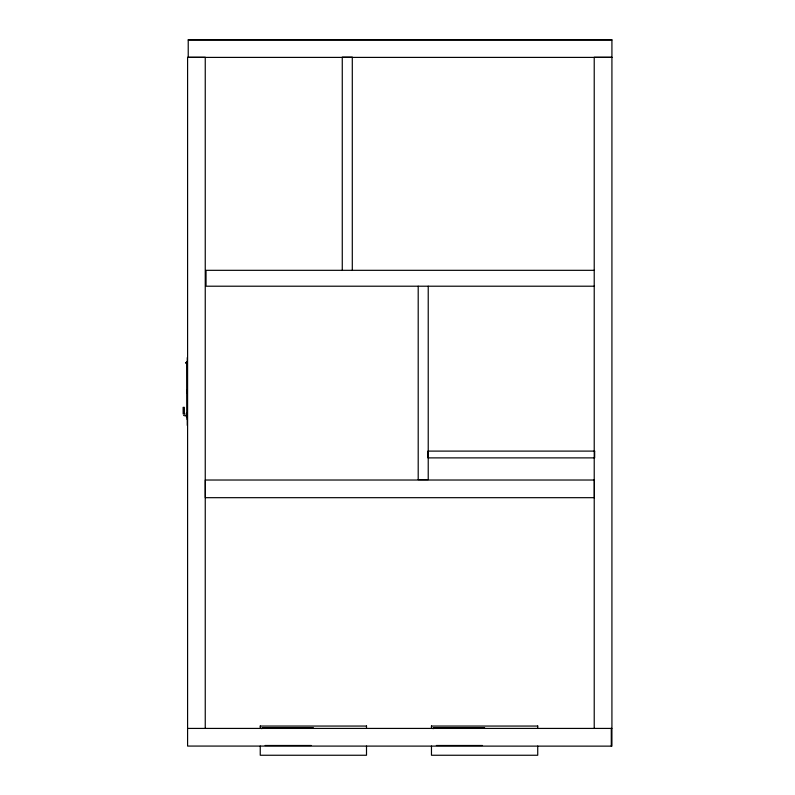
<?xml version="1.0" encoding="UTF-8"?>
<svg xmlns="http://www.w3.org/2000/svg" width="795" height="795" viewBox="0 0 795 795"><rect width="100%" height="100%" fill="white"/><g stroke="black" fill="none" stroke-linecap="round" stroke-linejoin="round"><path stroke-width="1.19" d="M313.379 728.409L313.379 727.773L263.046 727.773C263.751 729.462 261.893 726.898 261.793 728.608M433.027 728.608C433.146 726.849 434.964 729.512 434.269 727.773L484.602 727.773L484.602 728.409M262.728 728.021L261.793 728.608M187.113 362.898C184.43 364.875 187.222 359.718 186.964 363.534L187.113 419.462M187.113 361.993L185.702 362.778L187.113 363.534M186.259 416.004L186.109 415.318M188.226 39.989L611.921 39.989M611.882 57.26L594.223 57.26L594.223 728.419M611.921 57.399L188.226 57.399L188.226 39.75L611.921 39.75L611.921 746.137L187.59 746.068L187.59 57.26L205.249 57.26L205.249 728.419M594.203 270.32L206.034 270.32L206.034 286.21L594.203 286.21M187.252 357.611L187.252 425.395M260.243 726.054L366.505 726.054M431.466 726.054L537.728 726.054M187.59 728.419L611.882 728.419M265.142 745.491L311.282 745.491M436.366 745.491L482.505 745.491M184.867 415.815L183.566 415.427M434.189 728.21L433.027 728.608M186.954 389.878L186.974 393.118M187.083 413.112L187.103 416.838M186.815 390.305L186.835 392.7M186.964 417.206L186.944 413.112L186.616 416.799M186.239 413.241L186.259 416.749M611.285 728.419L611.285 746.068M537.728 725.964L537.728 728.061M537.728 746.068L537.728 755.25L431.466 755.25L431.466 746.068M431.466 725.964L431.466 728.061M428.227 286.21L428.227 479.604L418.2 479.604L418.2 286.21M366.505 725.964L366.505 728.061M366.505 746.068L366.505 755.25L260.243 755.25L260.243 746.068M352.294 270.211L352.294 57.121L342.267 57.121L342.267 270.211M260.243 725.964L260.243 728.061M184.37 413.947L183.168 413.957L183.118 407.348L184.351 407.338L184.37 413.947M594.65 451.103L427.949 451.103L427.949 457.88L594.65 457.88L594.65 451.103M594.402 480.021L205.319 480.021L205.319 497.68L594.402 497.68L594.402 480.021"/></g></svg>
